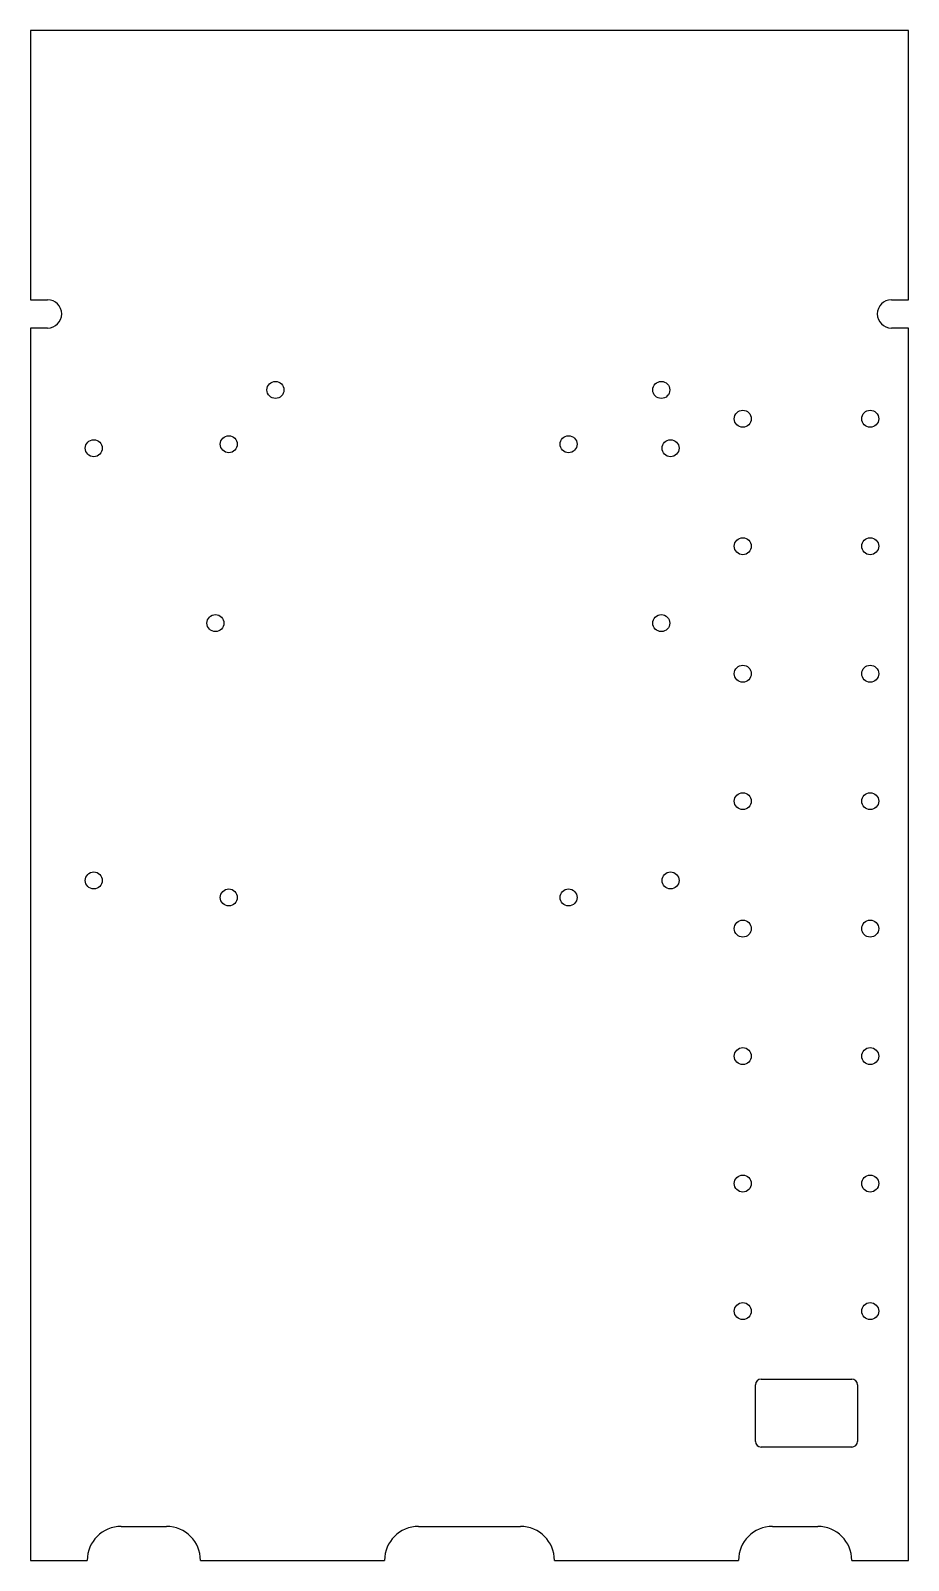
# Model space of a CAD drawing. Header units: millimetres. Extents: x -78 to 78, y -135 to 135.
import ezdxf

# ---------------------------------------------------------------- set-up
doc = ezdxf.new("R2010")
doc.units = ezdxf.units.MM

msp = doc.modelspace()

# ---------------------------------------------------------------- linework, layer by layer
at = {"color": 7, "linetype": 'Continuous', "lineweight": 25}
for p, q in [((-77.5, 135), (-77.5, 87.5)), ((77.5, 135), (-77.5, 135)), ((77.5, 87.5), (77.5, 135)), ((-77.5, 87.5), (-74.5, 87.5)), ((74.5, 87.5), (77.5, 87.5)), ((-77.5, 82.5), (-77.5, -135)), ((-74.5, 82.5), (-77.5, 82.5)), ((77.5, 82.5), (74.5, 82.5)), ((77.5, -135), (77.5, 82.5)), ((50.5, -114), (50.5, -104)), ((51.5, -103), (67.5, -103)), ((68.5, -104), (68.5, -114)), ((67.5, -115), (51.5, -115)), ((-61.5, -129), (-53.5, -129)), ((-9, -129), (9, -129)), ((53.5, -129), (61.5, -129)), ((-77.5, -135), (-67.5, -135)), ((-47.5, -135), (-15, -135)), ((15, -135), (47.5, -135)), ((67.5, -135), (77.5, -135))]:
    msp.add_line(p, q, dxfattribs=at)
for centre in [(-34.26, 71.575), (33.87, 71.575), (48.25, 66.5), (70.75, 66.5), (-66.35, 61.3), (-42.5, 62), (17.5, 62), (35.5, 61.3), (48.25, 44), (70.75, 44), (-44.87, 30.425), (33.87, 30.425), (48.25, 21.5), (70.75, 21.5), (48.25, -1), (70.75, -1), (-66.35, -15), (35.5, -15), (-42.5, -18), (17.5, -18), (48.25, -23.5), (70.75, -23.5), (48.25, -46), (70.75, -46), (48.25, -68.5), (70.75, -68.5), (48.25, -91), (70.75, -91)]:
    msp.add_circle(centre, 1.5, dxfattribs=at)
for centre, radius, start, end in [((-74.5, 85), 2.5, 270, 90), ((74.5, 85), 2.5, 90, 270), ((51.5, -104), 1, 90, 180), ((67.5, -104), 1, 0, 90), ((51.5, -114), 1, 180, 270), ((67.5, -114), 1, 270, 0), ((-61.5, -135), 6, 90, 180), ((-53.5, -135), 6, 0, 90), ((-9, -135), 6, 90, 180), ((9, -135), 6, 0, 90), ((53.5, -135), 6, 90, 180), ((61.5, -135), 6, 0, 90)]:
    msp.add_arc(centre, radius, start, end, dxfattribs=at)

doc.saveas('drawing.dxf')
